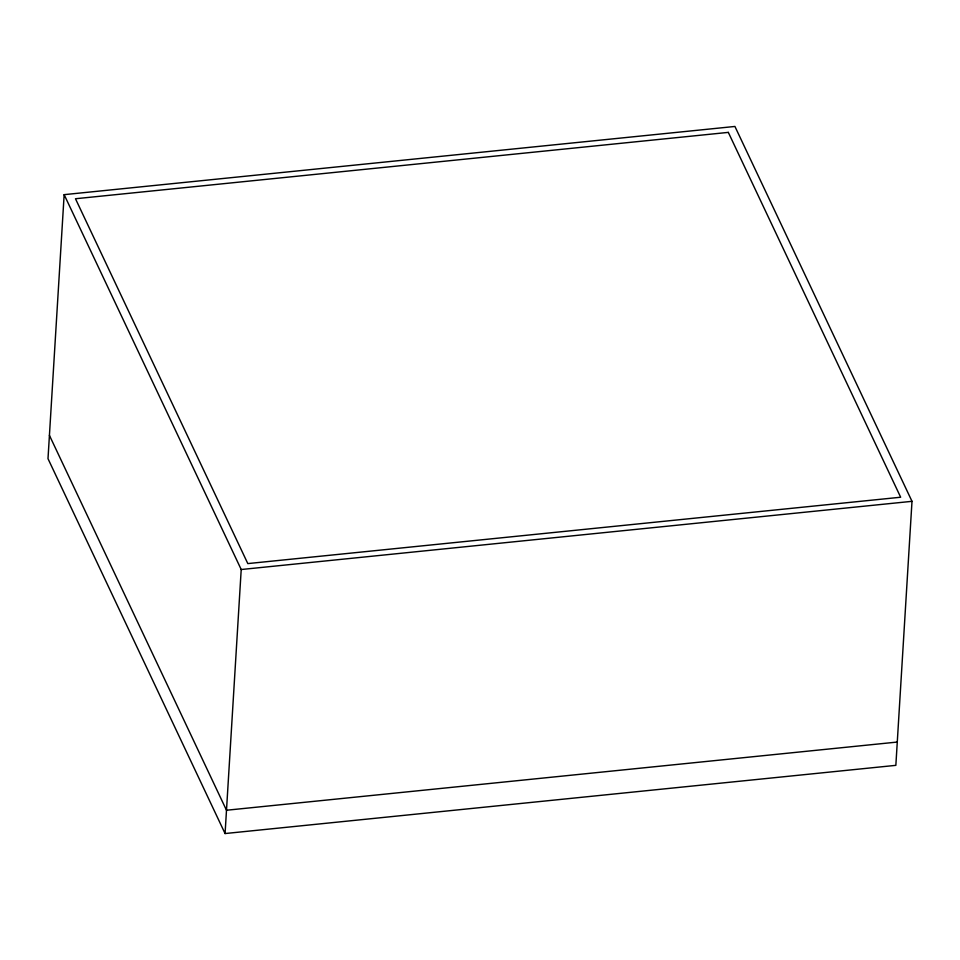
<?xml version="1.0" encoding="UTF-8"?>
<svg xmlns="http://www.w3.org/2000/svg" width="960" height="960" viewBox="0 0 960 960"><rect width="100%" height="100%" fill="white"/><g stroke="black" fill="none" stroke-linecap="round" stroke-linejoin="round"><path stroke-width="1.44" d="M64.152 194.652L48 458.676L225.072 833.544L895.848 765.348L912 501.324L734.928 126.456L64.152 194.652L241.212 569.52L225.072 833.544M241.212 569.52L912 501.324M897.276 742.056L226.488 810.24L49.428 435.372M728.328 132.384L75.48 198.744L247.812 563.592L900.66 497.232L728.328 132.384"/></g></svg>
